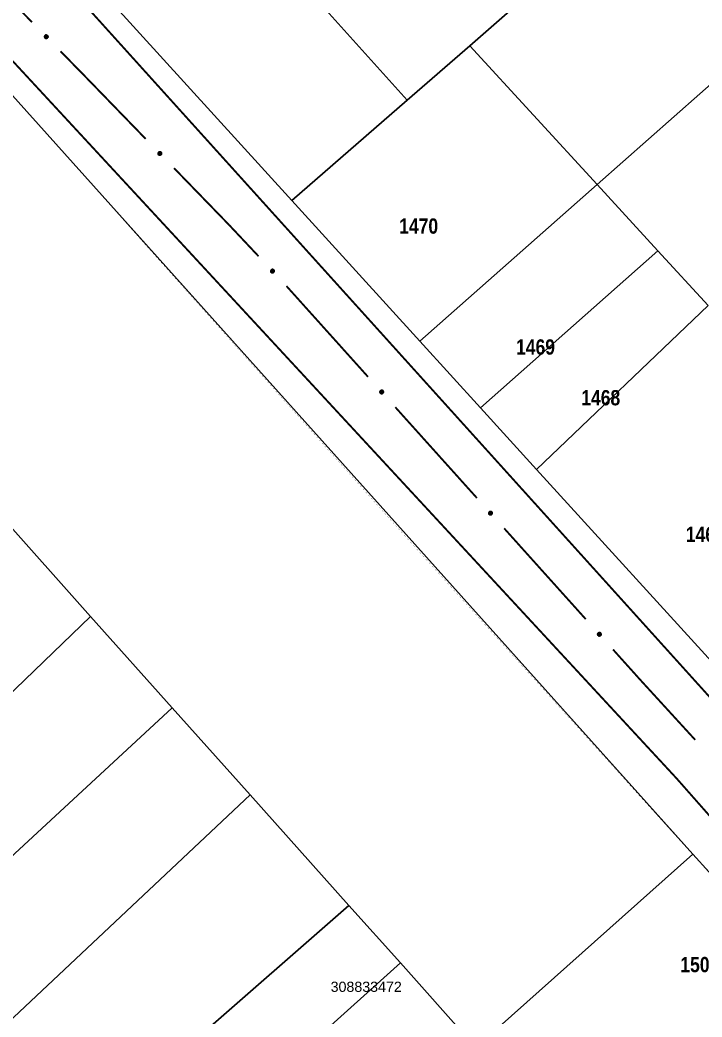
# Model space of a CAD drawing. Extents: x 201549 to 203722, y 4857623 to 4859778.
# Drawn here: x 203364.3 to 203431.3, y 4858486.9 to 4858584.8 of the extents above; entities that cross this region are included whole.
import ezdxf
from ezdxf.enums import TextEntityAlignment as Align

# ---------------------------------------------------------------- set-up
doc = ezdxf.new("R2010")
doc.units = 0
doc.header["$LTSCALE"] = 1.5
doc.header["$MEASUREMENT"] = 0
for name, color, linetype in [('CD-MALHA-LOTES', 40, 'CONTINUOUS'), ('CD_TXT_QUADRA', 1, 'CONTINUOUS'), ('RU-QUADRAS', 6, 'CONTINUOUS'), ('SV-EIXO-RUA-N-PAV', 6, 'CONTINUOUS'), ('SV-RUA-NAO-PAV-S-GUIA-C-GUIA', 7, 'CONTINUOUS'), ('SV-TXT-RUA-N-PAV-S-GUIA-C-GUIA', 7, 'CONTINUOUS'), ('Th_NmrPort', 1, 'CONTINUOUS')]:
    doc.layers.add(name, color=color, linetype=linetype)
doc.styles.add('ARIAL', font='ARIAL.TTF')
doc.styles.add('MONOTXT', font='ARIAL.TTF', dxfattribs={"height": 0.2})
doc.styles.get("Standard").update_dxf_attribs({"font": 'swisscbo.ttf'})

msp = doc.modelspace()

# ---------------------------------------------------------------- linework, layer by layer
at = {"layer": 'CD-MALHA-LOTES', "linetype": 'Continuous'}
for p, q in [((203402.32, 4858576.95), (203384.19, 4858597.07)), ((203373.08, 4858586.75), (203390.98, 4858567.09)), ((203441.41, 4858586.72), (203420.97, 4858568.65)), ((203408.46, 4858582.28), (203412.68, 4858585.95)), ((203402.32, 4858576.95), (203408.46, 4858582.28)), ((203420.97, 4858568.65), (203408.46, 4858582.28)), ((203430.39, 4858502.89), (203363.26, 4858577.71)), ((203390.98, 4858567.09), (203402.32, 4858576.95)), ((203420.97, 4858568.65), (203403.56, 4858553.27)), ((203420.97, 4858568.65), (203426.95, 4858562.14)), ((203390.98, 4858567.09), (203403.56, 4858553.27)), ((203426.95, 4858562.14), (203409.52, 4858546.72)), ((203426.95, 4858562.14), (203431.9, 4858556.76)), ((203415.03, 4858540.67), (203431.9, 4858556.76)), ((203403.56, 4858553.27), (203409.52, 4858546.72)), ((203409.52, 4858546.72), (203415.03, 4858540.67)), ((203415.03, 4858540.67), (203434.83, 4858518.93)), ((203362.23, 4858536.28), (203371.21, 4858526.24)), ((203345.09, 4858501.11), (203371.21, 4858526.24)), ((203371.21, 4858526.24), (203379.23, 4858517.27)), ((203379.23, 4858517.27), (203352.71, 4858492.71)), ((203379.23, 4858517.27), (203386.89, 4858508.71)), ((203360.68, 4858484.06), (203386.89, 4858508.71)), ((203386.89, 4858508.71), (203396.6, 4858497.84)), ((203409.07, 4858483.9), (203430.39, 4858502.89)), ((203441.26, 4858490.77), (203430.39, 4858502.89)), ((203369.63, 4858474.33), (203396.6, 4858497.84)), ((203396.6, 4858497.84), (203401.65, 4858492.2)), ((203375.13, 4858468.37), (203401.65, 4858492.2)), ((203401.65, 4858492.2), (203409.07, 4858483.9))]:
    msp.add_line(p, q, dxfattribs=at)
at = {"layer": 'RU-QUADRAS', "linetype": 'Continuous'}
for points in [[(203373.08, 4858586.75, 0.01, 0.01, 0), (203409.89, 4858620.94, 0.01, 0.01, -0.004572116), (203531.06, 4858488.29, 0.01, 0.01, -0.009187444), (203492.39, 4858455.87, 0.01, 0.01, 0)], [(203315.7, 4858533.48, 0.01, 0.01, 0), (203363.26, 4858577.71, 0.01, 0.01, 0.004783324), (203479.38, 4858449.09, 0.01, 0.01, 0), (203430.84, 4858407.87, 0.01, 0.01, -0.003576962)], [(203264.12, 4858486.1, 0.01, 0.01, 0), (203301.37, 4858519.5, 0.01, 0.01, 0), (203345.63, 4858472.67, 0.01, 0.01, -0.0307586), (203359.68, 4858454.89, 0.01, 0.01, 0), (203413.41, 4858394.27, 0.01, 0.01, 0), (203375.87, 4858362.69, 0.01, 0.01, -0.003480639)]]:
    msp.add_lwpolyline(points, format="xyseb", close=True, dxfattribs=at)
at = {"layer": 'SV-EIXO-RUA-N-PAV', "const_width": 0.18}
for points in [[(203364.372478, 4858585.715844), (203365.46524, 4858584.599636)], [(203368.263487, 4858581.741348), (203370.362173, 4858579.597632)], [(203370.362173, 4858579.597632), (203370.636369, 4858579.317552)], [(203370.636369, 4858579.317552), (203376.628824, 4858573.137833)], [(203379.413407, 4858570.266231), (203384.286428, 4858565.240928)], [(203384.286428, 4858565.240928), (203384.806532, 4858564.704572)], [(203384.806532, 4858564.704572), (203387.720137, 4858561.606523)], [(203390.455518, 4858558.688112), (203398.476851, 4858549.762966)], [(203401.150629, 4858546.787918), (203409.171962, 4858537.862773)], [(203411.845739, 4858534.887724), (203419.867072, 4858525.962579)], [(203422.54085, 4858522.987531), (203424.546183, 4858520.756245)], [(203424.546183, 4858520.756245), (203425.205522, 4858520.022614)], [(203425.205522, 4858520.022614), (203430.615985, 4858514.111182)]]:
    msp.add_lwpolyline(points, dxfattribs=at)
at = {"layer": 'SV-EIXO-RUA-N-PAV'}
for points in [[(203366.84251, 4858583.35017), (203366.891418, 4858583.350344), (203366.933488, 4858583.340492), (203366.966211, 4858583.322176), (203366.990908, 4858583.298451), (203367.013439, 4858583.271333), (203367.030124, 4858583.238981), (203367.040689, 4858583.198972), (203367.041207, 4858583.149911), (203367.028283, 4858583.107478), (203367.012042, 4858583.074436), (203366.988786, 4858583.04726), (203366.962076, 4858583.025813), (203366.927897, 4858583.009593), (203366.887247, 4858582.999283), (203366.837902, 4858582.999955), (203366.796724, 4858583.009896), (203366.765538, 4858583.028443), (203366.738365, 4858583.051997), (203366.715694, 4858583.079958), (203366.699499, 4858583.11181), (203366.689192, 4858583.152757), (203366.6905, 4858583.201451), (203366.699947, 4858583.242634), (203366.718051, 4858583.274073), (203366.741842, 4858583.300303), (203366.768766, 4858583.323233), (203366.800589, 4858583.341359), (203366.84251, 4858583.35017)], [(203378.00012, 4858571.881812), (203378.049028, 4858571.881753), (203378.091051, 4858571.871701), (203378.123686, 4858571.853229), (203378.148269, 4858571.829386), (203378.170671, 4858571.802161), (203378.187201, 4858571.76973), (203378.197575, 4858571.72967), (203378.19786, 4858571.680608), (203378.184733, 4858571.638237), (203378.168335, 4858571.605273), (203378.144949, 4858571.578208), (203378.118137, 4858571.556888), (203378.083881, 4858571.540832), (203378.043182, 4858571.530716), (203377.993841, 4858571.531623), (203377.952712, 4858571.541761), (203377.921614, 4858571.560456), (203377.894554, 4858571.584139), (203377.872016, 4858571.612208), (203377.855973, 4858571.644137), (203377.845861, 4858571.685133), (203377.847403, 4858571.73382), (203377.857045, 4858571.774958), (203377.875299, 4858571.806309), (203377.899215, 4858571.832426), (203377.926248, 4858571.855227), (203377.958157, 4858571.873201), (203378.00012, 4858571.881812)], [(203389.072071, 4858560.329686), (203389.120973, 4858560.328879), (203389.162837, 4858560.318186), (203389.195186, 4858560.299217), (203389.219402, 4858560.275001), (203389.241385, 4858560.247437), (203389.257417, 4858560.214757), (203389.267177, 4858560.174543), (203389.266712, 4858560.125483), (203389.252939, 4858560.083317), (203389.236039, 4858560.050607), (203389.212242, 4858560.023903), (203389.185107, 4858560.002996), (203389.15061, 4858559.987465), (203389.109761, 4858559.977972), (203389.06044, 4858559.979634), (203389.01947, 4858559.990399), (203388.988662, 4858560.009568), (203388.961967, 4858560.033662), (203388.939861, 4858560.062071), (203388.924308, 4858560.094242), (203388.914824, 4858560.135387), (203388.917109, 4858560.184046), (203388.92738, 4858560.225031), (203388.946111, 4858560.2561), (203388.970423, 4858560.281848), (203388.997802, 4858560.304233), (203389.029982, 4858560.321717), (203389.072071, 4858560.329686)], [(203399.799571, 4858548.455889), (203399.848442, 4858548.453977), (203399.890053, 4858548.442339), (203399.921965, 4858548.422644), (203399.945627, 4858548.397887), (203399.966982, 4858548.369833), (203399.982271, 4858548.336798), (203399.991119, 4858548.296375), (203399.989545, 4858548.247337), (203399.974822, 4858548.205494), (203399.957187, 4858548.173175), (203399.932793, 4858548.147015), (203399.905192, 4858548.126727), (203399.870352, 4858548.11198), (203399.829299, 4858548.103413), (203399.780028, 4858548.106189), (203399.739312, 4858548.117878), (203399.708945, 4858548.137739), (203399.682801, 4858548.16243), (203399.661343, 4858548.191332), (203399.646522, 4858548.223846), (203399.637971, 4858548.265196), (203399.641356, 4858548.31379), (203399.65255, 4858548.354532), (203399.671979, 4858548.38517), (203399.696867, 4858548.410361), (203399.724745, 4858548.432122), (203399.757312, 4858548.448874), (203399.799571, 4858548.455889)], [(203410.494682, 4858536.555695), (203410.543553, 4858536.553783), (203410.585164, 4858536.542146), (203410.617076, 4858536.522451), (203410.640738, 4858536.497694), (203410.662092, 4858536.469639), (203410.677382, 4858536.436605), (203410.68623, 4858536.396181), (203410.684656, 4858536.347144), (203410.669933, 4858536.3053), (203410.652298, 4858536.272981), (203410.627903, 4858536.246821), (203410.600302, 4858536.226533), (203410.565463, 4858536.211786), (203410.52441, 4858536.203219), (203410.475139, 4858536.205996), (203410.434423, 4858536.217684), (203410.404056, 4858536.237545), (203410.377912, 4858536.262236), (203410.356454, 4858536.291139), (203410.341633, 4858536.323652), (203410.333082, 4858536.365002), (203410.336466, 4858536.413596), (203410.347661, 4858536.454339), (203410.36709, 4858536.484976), (203410.391978, 4858536.510168), (203410.419855, 4858536.531928), (203410.452423, 4858536.54868), (203410.494682, 4858536.555695)], [(203421.189792, 4858524.655502), (203421.238663, 4858524.653589), (203421.280274, 4858524.641952), (203421.312187, 4858524.622257), (203421.335848, 4858524.5975), (203421.357203, 4858524.569446), (203421.372493, 4858524.536411), (203421.381341, 4858524.495988), (203421.379766, 4858524.44695), (203421.365043, 4858524.405107), (203421.347409, 4858524.372787), (203421.323014, 4858524.346628), (203421.295413, 4858524.32634), (203421.260573, 4858524.311592), (203421.219521, 4858524.303026), (203421.170249, 4858524.305802), (203421.129533, 4858524.317491), (203421.099167, 4858524.337351), (203421.073023, 4858524.362043), (203421.051565, 4858524.390945), (203421.036743, 4858524.423459), (203421.028192, 4858524.464808), (203421.031577, 4858524.513403), (203421.042771, 4858524.554145), (203421.0622, 4858524.584783), (203421.087088, 4858524.609974), (203421.114966, 4858524.631735), (203421.147533, 4858524.648486), (203421.189792, 4858524.655502)]]:
    msp.add_lwpolyline(points, close=True, dxfattribs=at)
for points in [[(203366.800589, 4858583.341359), (203367.041207, 4858583.149911)], [(203366.820853, 4858583.343905), (203367.037138, 4858583.175644)], [(203366.84251, 4858583.35017), (203367.040689, 4858583.198972)], [(203366.869155, 4858583.349182), (203367.029932, 4858583.223966)], [(203366.891418, 4858583.350344), (203367.030124, 4858583.238981)], [(203366.915425, 4858583.344831), (203367.014884, 4858583.260793)], [(203366.933488, 4858583.340492), (203367.013439, 4858583.271333)], [(203366.689192, 4858583.152757), (203366.887247, 4858582.999283)], [(203366.6905, 4858583.201451), (203366.927897, 4858583.009593)], [(203366.693625, 4858583.17543), (203366.905076, 4858583.006255)], [(203366.696026, 4858583.219791), (203366.940928, 4858583.020349)], [(203366.699499, 4858583.11181), (203366.837902, 4858582.999955)], [(203366.699898, 4858583.130013), (203366.856815, 4858583.004838)], [(203366.699947, 4858583.242634), (203366.962076, 4858583.025813)], [(203366.710877, 4858583.255335), (203366.972961, 4858583.038342)], [(203366.711086, 4858583.093227), (203366.812475, 4858583.009168)], [(203366.715694, 4858583.079958), (203366.796724, 4858583.009896)], [(203366.718051, 4858583.274073), (203366.988786, 4858583.04726)], [(203366.731456, 4858583.28503), (203366.997317, 4858583.060277)], [(203366.741842, 4858583.300303), (203367.012042, 4858583.074436)], [(203366.758736, 4858583.309828), (203367.017957, 4858583.095759)], [(203366.768766, 4858583.323233), (203367.028283, 4858583.107478)], [(203366.787886, 4858583.328817), (203367.031853, 4858583.132279)], [(203377.845861, 4858571.685133), (203378.043182, 4858571.530716)], [(203377.847403, 4858571.73382), (203378.083881, 4858571.540832)], [(203377.850403, 4858571.707785), (203378.061045, 4858571.537603)], [(203377.853015, 4858571.752134), (203378.096963, 4858571.551525)], [(203377.855973, 4858571.644137), (203377.993841, 4858571.531623)], [(203377.856459, 4858571.662338), (203378.012778, 4858571.536416)], [(203377.857045, 4858571.774958), (203378.118137, 4858571.556888)], [(203377.867472, 4858571.625499), (203377.968459, 4858571.540957)], [(203377.868036, 4858571.787607), (203378.129082, 4858571.569366)], [(203377.872016, 4858571.612208), (203377.952712, 4858571.541761)], [(203377.875299, 4858571.806309), (203378.144949, 4858571.578208)], [(203377.888756, 4858571.817202), (203378.153542, 4858571.591184)], [(203377.899215, 4858571.832426), (203378.168335, 4858571.605273)], [(203377.916155, 4858571.84187), (203378.174351, 4858571.626568)], [(203377.926248, 4858571.855227), (203378.184733, 4858571.638237)], [(203377.945394, 4858571.86072), (203378.188422, 4858571.66302)], [(203377.958157, 4858571.873201), (203378.19786, 4858571.680608)], [(203377.978433, 4858571.875651), (203378.193913, 4858571.70636)], [(203378.00012, 4858571.881812), (203378.197575, 4858571.72967)], [(203378.026759, 4858571.880697), (203378.186937, 4858571.754716)], [(203378.049028, 4858571.881753), (203378.187201, 4858571.76973)], [(203378.073008, 4858571.876126), (203378.172065, 4858571.791614)], [(203378.091051, 4858571.871701), (203378.170671, 4858571.802161)], [(203388.914824, 4858560.135387), (203389.109761, 4858559.977972)], [(203388.917109, 4858560.184046), (203389.15061, 4858559.987465)], [(203388.919712, 4858560.157968), (203389.127727, 4858559.984586)], [(203388.923002, 4858560.202271), (203389.163854, 4858559.997957)], [(203388.924308, 4858560.094242), (203389.06044, 4858559.979634)], [(203388.925072, 4858560.112433), (203389.079448, 4858559.984136)], [(203388.92738, 4858560.225031), (203389.185107, 4858560.002996)], [(203388.93552, 4858560.075431), (203389.035203, 4858559.989355)], [(203388.938563, 4858560.23751), (203389.196242, 4858560.015304)], [(203388.939861, 4858560.062071), (203389.01947, 4858559.990399)], [(203388.946111, 4858560.2561), (203389.212242, 4858560.023903)], [(203388.959732, 4858560.266786), (203389.221033, 4858560.036746)], [(203388.970423, 4858560.281848), (203389.236039, 4858560.050607)], [(203388.987505, 4858560.291032), (203389.24238, 4858560.071808)], [(203388.997802, 4858560.304233), (203389.252939, 4858560.083317)], [(203389.017029, 4858560.309432), (203389.257006, 4858560.108041)], [(203389.029982, 4858560.321717), (203389.266712, 4858560.125483)], [(203389.050293, 4858560.323857), (203389.26316, 4858560.151291)], [(203389.072071, 4858560.329686), (203389.267177, 4858560.174543)], [(203389.098691, 4858560.328164), (203389.256924, 4858560.199749)], [(203389.120973, 4858560.328879), (203389.257417, 4858560.214757)], [(203389.144864, 4858560.322886), (203389.242618, 4858560.23687)], [(203389.162837, 4858560.318186), (203389.241385, 4858560.247437)], [(203399.637971, 4858548.265196), (203399.829299, 4858548.103413)], [(203399.641356, 4858548.31379), (203399.870352, 4858548.11198)], [(203399.643368, 4858548.287659), (203399.84741, 4858548.109619)], [(203399.646522, 4858548.223846), (203399.780028, 4858548.106189)], [(203399.647659, 4858548.331877), (203399.88383, 4858548.12217)], [(203399.647697, 4858548.242015), (203399.799133, 4858548.110261)], [(203399.65255, 4858548.354532), (203399.905192, 4858548.126727)], [(203399.657306, 4858548.204786), (203399.755017, 4858548.116479)], [(203399.661343, 4858548.191332), (203399.739312, 4858548.117878)], [(203399.664012, 4858548.366756), (203399.916602, 4858548.13878)], [(203399.671979, 4858548.38517), (203399.932793, 4858548.147015)], [(203399.685839, 4858548.395545), (203399.941871, 4858548.159656)], [(203399.696867, 4858548.410361), (203399.957187, 4858548.173175)], [(203399.714153, 4858548.419157), (203399.964006, 4858548.194226)], [(203399.724745, 4858548.432122), (203399.974822, 4858548.205494)], [(203399.744085, 4858548.436885), (203399.979447, 4858548.230119)], [(203399.757312, 4858548.448874), (203399.989545, 4858548.247337)], [(203399.777666, 4858548.450554), (203399.986577, 4858548.27322)], [(203399.799571, 4858548.455889), (203399.991119, 4858548.296375)], [(203399.826149, 4858548.453766), (203399.981439, 4858548.321806)], [(203399.848442, 4858548.453977), (203399.982271, 4858548.336798)], [(203399.872191, 4858548.447445), (203399.967975, 4858548.35924)], [(203399.890053, 4858548.442339), (203399.966982, 4858548.369833)], [(203410.333082, 4858536.365002), (203410.52441, 4858536.203219)], [(203410.336466, 4858536.413596), (203410.565463, 4858536.211786)], [(203410.338478, 4858536.387466), (203410.542521, 4858536.209425)], [(203410.342769, 4858536.431684), (203410.578941, 4858536.221976)], [(203410.342808, 4858536.341822), (203410.494243, 4858536.210067)], [(203410.347661, 4858536.454339), (203410.600302, 4858536.226533)], [(203410.359123, 4858536.466562), (203410.611712, 4858536.238587)], [(203410.36709, 4858536.484976), (203410.627903, 4858536.246821)], [(203410.380949, 4858536.495351), (203410.636982, 4858536.259462)], [(203410.391978, 4858536.510168), (203410.652298, 4858536.272981)], [(203410.409263, 4858536.518963), (203410.659116, 4858536.294033)], [(203410.419855, 4858536.531928), (203410.669933, 4858536.3053)], [(203410.439196, 4858536.536692), (203410.674558, 4858536.329926)], [(203410.452423, 4858536.54868), (203410.684656, 4858536.347144)], [(203410.472777, 4858536.55036), (203410.681688, 4858536.373026)], [(203410.494682, 4858536.555695), (203410.68623, 4858536.396181)], [(203410.52126, 4858536.553572), (203410.676549, 4858536.421612)], [(203410.543553, 4858536.553783), (203410.677382, 4858536.436605)], [(203410.567302, 4858536.547252), (203410.663086, 4858536.459047)], [(203410.585164, 4858536.542146), (203410.662092, 4858536.469639)], [(203410.341633, 4858536.323652), (203410.475139, 4858536.205996)], [(203410.352417, 4858536.304592), (203410.450128, 4858536.216285)], [(203410.356454, 4858536.291139), (203410.434423, 4858536.217684)], [(203421.0622, 4858524.584783), (203421.323014, 4858524.346628)], [(203421.07606, 4858524.595158), (203421.332092, 4858524.359269)], [(203421.087088, 4858524.609974), (203421.347409, 4858524.372787)], [(203421.104374, 4858524.61877), (203421.354227, 4858524.393839)], [(203421.114966, 4858524.631735), (203421.365043, 4858524.405107)], [(203421.134306, 4858524.636498), (203421.369669, 4858524.429732)], [(203421.147533, 4858524.648486), (203421.379766, 4858524.44695)], [(203421.167887, 4858524.650167), (203421.376798, 4858524.472833)], [(203421.189792, 4858524.655502), (203421.381341, 4858524.495988)], [(203421.21637, 4858524.653378), (203421.37166, 4858524.521418)], [(203421.238663, 4858524.653589), (203421.372493, 4858524.536411)], [(203421.262413, 4858524.647058), (203421.358197, 4858524.558853)], [(203421.280274, 4858524.641952), (203421.357203, 4858524.569446)], [(203421.028192, 4858524.464808), (203421.219521, 4858524.303026)], [(203421.031577, 4858524.513403), (203421.260573, 4858524.311592)], [(203421.033589, 4858524.487272), (203421.237631, 4858524.309231)], [(203421.036743, 4858524.423459), (203421.170249, 4858524.305802)], [(203421.03788, 4858524.53149), (203421.274052, 4858524.321782)], [(203421.037918, 4858524.441628), (203421.189354, 4858524.309874)], [(203421.042771, 4858524.554145), (203421.295413, 4858524.32634)], [(203421.047528, 4858524.404399), (203421.145239, 4858524.316091)], [(203421.051565, 4858524.390945), (203421.129533, 4858524.317491)], [(203421.054234, 4858524.566369), (203421.306823, 4858524.338393)]]:
    msp.add_lwpolyline(points, dxfattribs=at)
at = {"layer": 'SV-RUA-NAO-PAV-S-GUIA-C-GUIA', "const_width": 0.18}
for points in [[(203477.87196, 4858552.426838), (203469.31149, 4858562.30301), (203411.43299, 4858625.175258), (203369.967355, 4858587.068411), (203441.737205, 4858507.57212), (203477.871215, 4858466.647902)], [(203477.870993, 4858441.076347), (203465.025885, 4858430.159787), (203429.226974, 4858400.693315), (203379.780883, 4858456.606186), (203310.734256, 4858532.755964), (203363.123711, 4858581.257732), (203428.790485, 4858510.321423), (203477.871111, 4858454.684544)]]:
    msp.add_lwpolyline(points, dxfattribs=at)

# ---------------------------------------------------------------- texts
at = {"layer": 'CD_TXT_QUADRA', "color": 7, "linetype": 'Continuous', "style": 'MONOTXT'}
msp.add_text('308833472', height=1, dxfattribs=at).set_placement((203394.8, 4858489.36))
at = {"layer": 'SV-TXT-RUA-N-PAV-S-GUIA-C-GUIA', "style": 'ARIAL', "width": 0.7}
msp.add_text('DOS                                                                                                                                     ROUXINOIS', height=4, rotation=43, dxfattribs=at).set_placement((203272.328692, 4858497.651374))
at = {"layer": 'Th_NmrPort', "color": 1}
for s, p in [('1470', (203401.538554, 4858564.577271)), ('1469', (203413.018554, 4858552.697271)), ('1468', (203419.428554, 4858547.717271)), ('1467', (203429.698554, 4858534.297271)), ('1509', (203429.158554, 4858492.037271))]:
    msp.add_text(s, height=1.5, dxfattribs=at).set_placement(p, align=Align.MIDDLE_LEFT)

doc.saveas('drawing.dxf')
